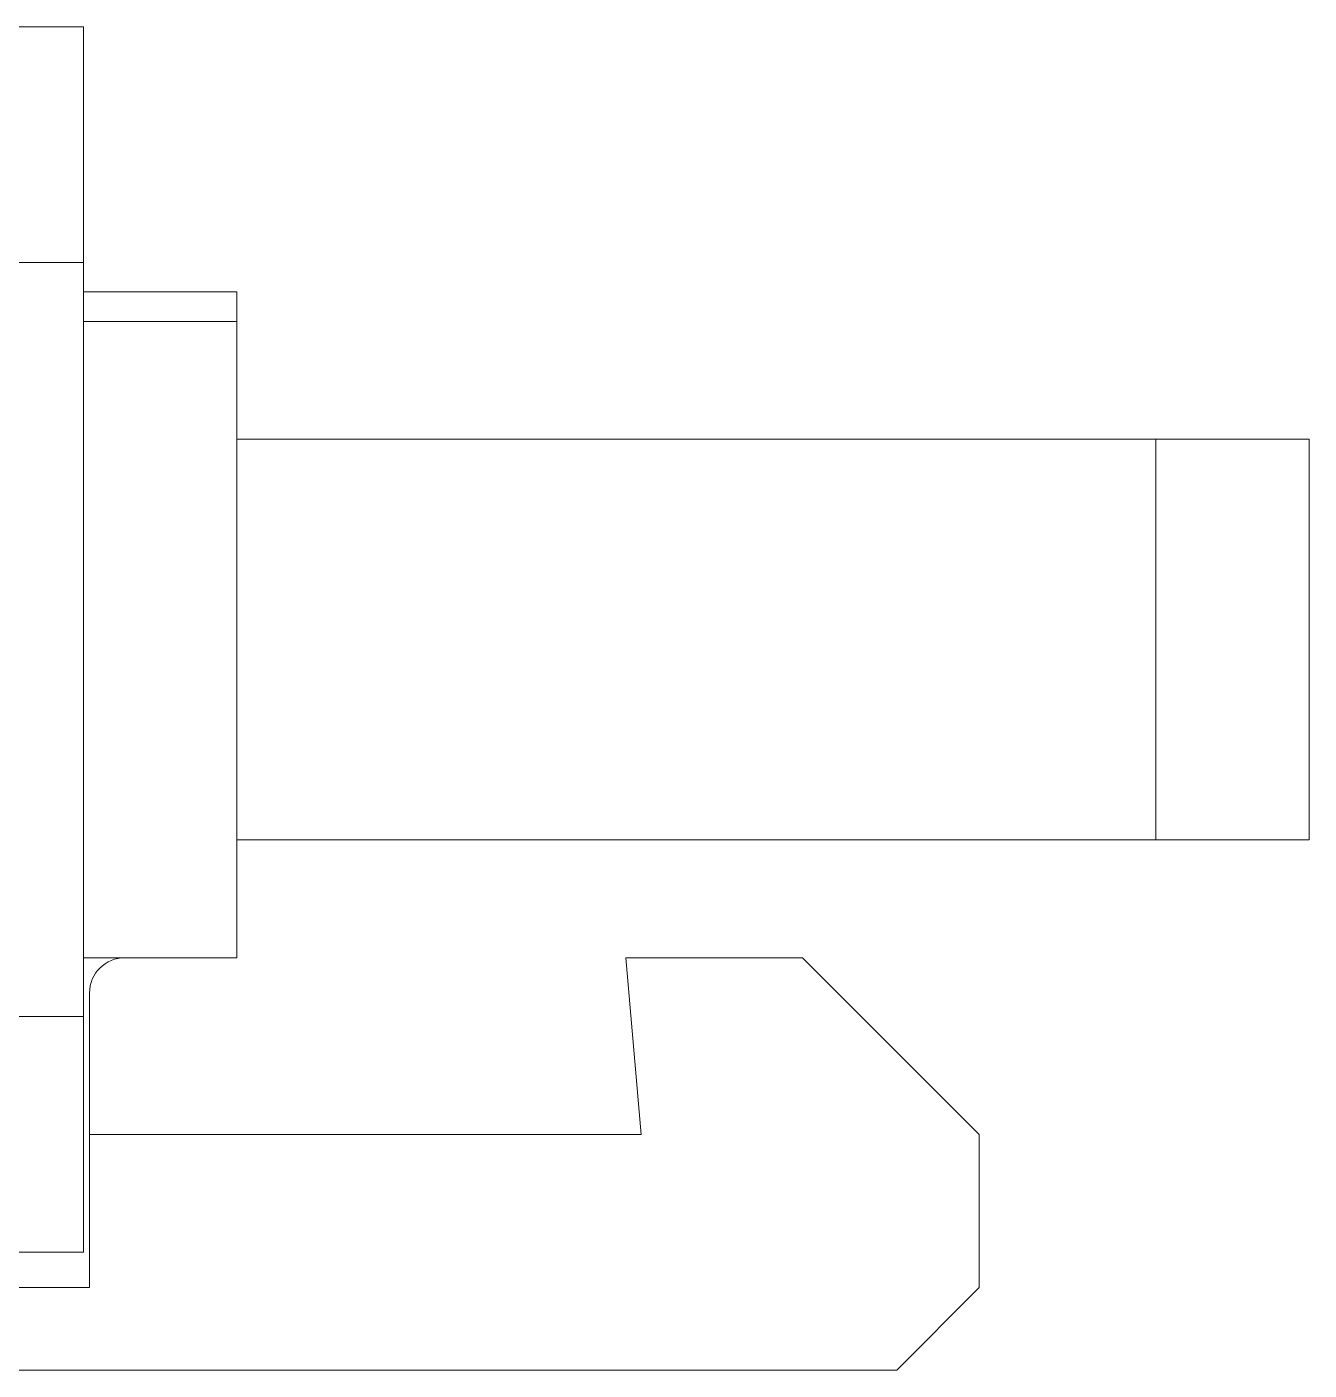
# Model space of a CAD drawing. Header units: inches. Extents: x -11 to 102, y -4 to 18.
# Drawn here: x 99.1602 to 99.5824, y 6.0513 to 6.4936 of the extents above; entities that cross this region are included whole.
import ezdxf

# ---------------------------------------------------------------- set-up
doc = ezdxf.new("R2010")
doc.units = ezdxf.units.IN
doc.header["$MEASUREMENT"] = 0

msp = doc.modelspace()

# ---------------------------------------------------------------- linework, layer by layer
at = {"color": 7, "linetype": 'Continuous', "lineweight": 15}
for p, q in [((98.669986, 6.493565), (99.17884, 6.493565)), ((99.17884, 6.493565), (99.17884, 6.415966)), ((99.17884, 6.415966), (98.672132, 6.415966)), ((99.17884, 6.415966), (99.17884, 6.167649)), ((99.22928, 6.406266), (99.17884, 6.406266)), ((99.22928, 6.396566), (99.22928, 6.406266)), ((99.22928, 6.396566), (99.17884, 6.396566)), ((99.22928, 6.187049), (99.22928, 6.396566)), ((99.22928, 6.357767), (99.531916, 6.357767)), ((99.531916, 6.225848), (99.531916, 6.357767)), ((99.531916, 6.357767), (99.582355, 6.357767)), ((99.582355, 6.225848), (99.582355, 6.357767)), ((99.22928, 6.225848), (99.531916, 6.225848)), ((99.531916, 6.225848), (99.582355, 6.225848)), ((99.22928, 6.187049), (99.17884, 6.187049)), ((99.357318, 6.187049), (99.36241, 6.128849)), ((99.357318, 6.187049), (99.415517, 6.187049)), ((99.473717, 6.128849), (99.415517, 6.187049)), ((99.180781, 6.07841), (99.180781, 6.175409)), ((98.672132, 6.167649), (99.17884, 6.167649)), ((99.17884, 6.167649), (99.17884, 6.09005)), ((99.180781, 6.128849), (99.36241, 6.128849)), ((99.473717, 6.128849), (99.473717, 6.07841)), ((99.17884, 6.09005), (98.669986, 6.09005)), ((98.977083, 6.07841), (99.180781, 6.07841)), ((99.473717, 6.07841), (99.446557, 6.05125)), ((98.957684, 6.05125), (99.446557, 6.05125))]:
    msp.add_line(p, q, dxfattribs=at)
msp.add_arc((99.19242, 6.175409), 0.01164, 90, 180, dxfattribs=at)

doc.saveas('drawing.dxf')
